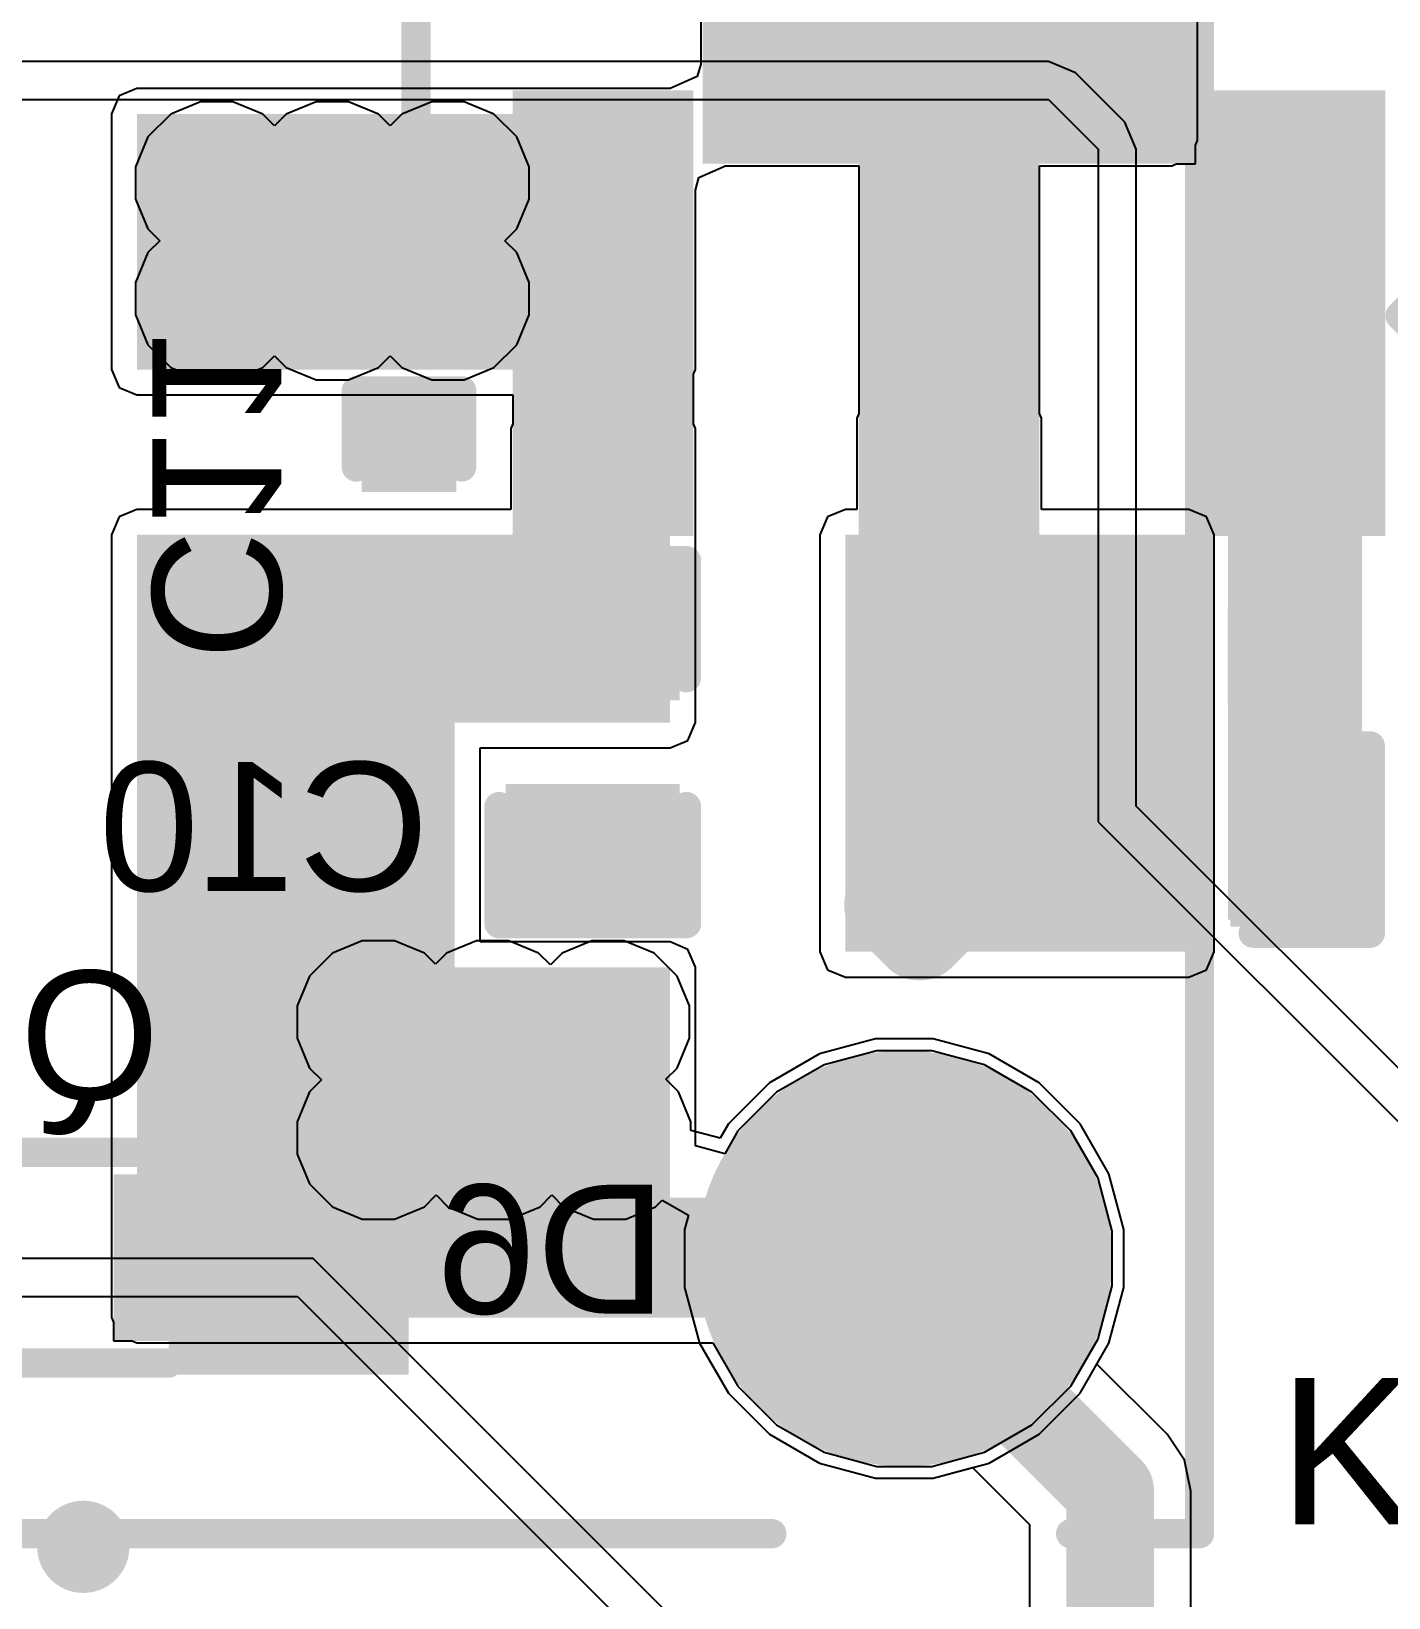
# Model space of a CAD drawing. Header units: millimetres. Extents: x -6 to 110, y 0 to 86.
# Drawn here: x 14.59 to 20.48, y 10.31 to 17.11 of the extents above; entities that cross this region are included whole.
import ezdxf

# ---------------------------------------------------------------- set-up
doc = ezdxf.new("R2010")
doc.units = ezdxf.units.MM
for name, color, linetype in [('BottomLayer', 5, 'Continuous'), ('BottomOverlay', 54, 'Continuous'), ('BottomPaste', 16, 'Continuous'), ('BottomSolder', 6, 'Continuous'), ('MidLayer1', 16, 'Continuous'), ('MidLayer2', 76, 'Continuous'), ('MultiLayer', 9, 'Continuous'), ('PadHoleLayer', 156, 'Continuous'), ('TopLayer', 1, 'Continuous'), ('TopOverlay', 2, 'Continuous'), ('TopSolder', 216, 'Continuous'), ('ViaHoleLayer', 16, 'Continuous')]:
    doc.layers.add(name, color=color, linetype=linetype)
doc.styles.add('Arial', font='', dxfattribs={"height": 0.2})
doc.styles.get('Arial').set_extended_font_data('Arial')

# ---------------------------------------------------------------- blocks, each defined once
blk = doc.blocks.new('HF32FA_G_005_HSL1_22')
at = {"layer": 'BottomLayer'}
h = blk.add_hatch(color=5, dxfattribs=at)
edge = h.paths.add_edge_path()
edge.add_arc((-7.62, -3.8), 0.8, 0, 360)
at = {"layer": 'BottomSolder'}
h = blk.add_hatch(color=6, dxfattribs=at)
edge = h.paths.add_edge_path()
edge.add_arc((-7.62, -3.8), 0.9016, 0, 360)
at = {"layer": 'MidLayer1'}
h = blk.add_hatch(color=16, dxfattribs=at)
edge = h.paths.add_edge_path()
edge.add_arc((-7.62, -3.8), 0.8, 0, 360)
at = {"layer": 'MidLayer2'}
h = blk.add_hatch(color=76, dxfattribs=at)
edge = h.paths.add_edge_path()
edge.add_arc((-7.62, -3.8), 0.8, 0, 360)
at = {"layer": 'MultiLayer'}
h = blk.add_hatch(color=9, dxfattribs=at)
edge = h.paths.add_edge_path()
edge.add_arc((-7.62, -3.8), 0.8, 0, 360)
at = {"layer": 'PadHoleLayer'}
h = blk.add_hatch(color=156, dxfattribs=at)
edge = h.paths.add_edge_path()
edge.add_arc((-7.62, -3.8), 0.45, 0, 360)
at = {"layer": 'TopLayer'}
h = blk.add_hatch(color=1, dxfattribs=at)
edge = h.paths.add_edge_path()
edge.add_arc((-7.62, -3.8), 0.8, 0, 360)
at = {"layer": 'TopSolder'}
h = blk.add_hatch(color=216, dxfattribs=at)
edge = h.paths.add_edge_path()
edge.add_arc((-7.62, -3.8), 0.9016, 0, 360)
at = {"layer": 'TopOverlay'}
for points, const_width in [([(-8.8138, 3.282), (-8.8138, -3.2258)], 0.127), ([(-6.0868, -3.7394), (-6.2138, -3.8664)], 0.4), ([(-6.0868, -3.7394), (-6.0868, -3.9934)], 0.4), ([(-6.2138, -3.8664), (-6.0868, -3.9934)], 0.4), ([(-8.8138, -4.5212), (-8.8138, -5.08)], 0.127), ([(-8.8138, -5.08), (8.8138, -5.08)], 0.127)]:
    blk.add_lwpolyline(points, dxfattribs=dict(at, const_width=const_width))
for points, const_width in [([(-8.8455, -3.2258, 1), (-8.782, -3.2258, 1)], 0.0635), ([(-6.1868, -3.7394, 1), (-5.9868, -3.7394, 1)], 0.2), ([(-6.1868, -3.7394, 1), (-5.9868, -3.7394, 1)], 0.2), ([(-6.3138, -3.8664, 1), (-6.1138, -3.8664, 1)], 0.2), ([(-6.3138, -3.8664, 1), (-6.1138, -3.8664, 1)], 0.2), ([(-6.1868, -3.9934, 1), (-5.9868, -3.9934, 1)], 0.2), ([(-6.1868, -3.9934, 1), (-5.9868, -3.9934, 1)], 0.2), ([(-8.8455, -4.5212, 1), (-8.782, -4.5212, 1)], 0.0635), ([(-8.8455, -5.08, 1), (-8.782, -5.08, 1)], 0.0635), ([(-8.8455, -5.08, 1), (-8.782, -5.08, 1)], 0.0635)]:
    blk.add_lwpolyline(points, format="xyb", close=True, dxfattribs=dict(at, const_width=const_width))
blk = doc.blocks.new('SOT_89_3_B_37')
at = {"layer": 'BottomLayer'}
for points in [[(-1.79, 1.9975), (-1.21, 1.9975), (-1.21, 0.2675), (-1.79, 0.2675)], [(-0.29, 1.9975), (0.29, 1.9975), (0.29, 0.2675), (-0.29, 0.2675)], [(1.21, 1.9975), (1.79, 1.9975), (1.79, 0.2675), (1.21, 0.2675)], [(-0.9665, 0.3825), (0.9665, 0.3825), (0.9665, -2.6475), (-0.9665, -2.6475)]]:
    blk.add_hatch(color=5, dxfattribs=at).paths.add_polyline_path(points)
at = {"layer": 'BottomPaste'}
for points in [[(-1.79, 1.9975), (-1.21, 1.9975), (-1.21, 0.2675), (-1.79, 0.2675)], [(-0.29, 1.9975), (0.29, 1.9975), (0.29, 0.2675), (-0.29, 0.2675)], [(1.21, 1.9975), (1.79, 1.9975), (1.79, 0.2675), (1.21, 0.2675)], [(-0.9665, 0.3825), (0.9665, 0.3825), (0.9665, -2.6475), (-0.9665, -2.6475)]]:
    blk.add_hatch(color=16, dxfattribs=at).paths.add_polyline_path(points)
at = {"layer": 'BottomSolder'}
for points in [[(-1.8916, 2.0991), (-1.1084, 2.0991), (-1.1084, 0.1659), (-1.8916, 0.1659)], [(-0.3916, 2.0991), (0.3916, 2.0991), (0.3916, 0.1659), (-0.3916, 0.1659)], [(1.1084, 2.0991), (1.8916, 2.0991), (1.8916, 0.1659), (1.1084, 0.1659)], [(-1.0681, 0.4841), (1.0681, 0.4841), (1.0681, -2.7491), (-1.0681, -2.7491)]]:
    blk.add_hatch(color=6, dxfattribs=at).paths.add_polyline_path(points)
at = {"layer": 'BottomOverlay', "const_width": 0.127}
for points in [[(-2.0828, 1.27), (-2.0828, 1.016)], [(-1.9558, 1.143), (-2.0828, 1.27)], [(-1.9558, 1.143), (-2.0828, 1.016)], [(-2.3114, 0.889), (-2.3114, -1.7272)], [(2.3114, 0.889), (2.3114, -1.7272)], [(-1.1176, -1.7272), (-2.3114, -1.7272)], [(2.3114, -1.7272), (1.1176, -1.7272)]]:
    blk.add_lwpolyline(points, dxfattribs=at)
at = {"layer": 'BottomOverlay', "const_width": 0.0635}
for points in [[(-2.1146, 1.27, 1), (-2.0511, 1.27, 1)], [(-2.1146, 1.27, 1), (-2.0511, 1.27, 1)], [(-1.9876, 1.143, 1), (-1.9241, 1.143, 1)], [(-1.9876, 1.143, 1), (-1.9241, 1.143, 1)], [(-2.1146, 1.016, 1), (-2.0511, 1.016, 1)], [(-2.1146, 1.016, 1), (-2.0511, 1.016, 1)], [(-2.3432, 0.889, 1), (-2.2797, 0.889, 1)], [(2.2797, 0.889, 1), (2.3432, 0.889, 1)], [(-2.3432, -1.7272, 1), (-2.2797, -1.7272, 1)], [(-2.3432, -1.7272, 1), (-2.2797, -1.7272, 1)], [(-1.1494, -1.7272, 1), (-1.0859, -1.7272, 1)], [(1.0859, -1.7272, 1), (1.1494, -1.7272, 1)], [(2.2797, -1.7272, 1), (2.3432, -1.7272, 1)], [(2.2797, -1.7272, 1), (2.3432, -1.7272, 1)]]:
    blk.add_lwpolyline(points, format="xyb", close=True, dxfattribs=at)
blk = doc.blocks.new('SOD_523F_B_56')
at = {"layer": 'BottomLayer'}
for points in [[(-1.4, 0.26), (-0.6, 0.26), (-0.6, -0.26), (-1.4, -0.26)], [(0.6, 0.26), (1.4, 0.26), (1.4, -0.26), (0.6, -0.26)]]:
    blk.add_hatch(color=5, dxfattribs=at).paths.add_polyline_path(points)
at = {"layer": 'BottomOverlay'}
for points in [[(0.7371, 0.3299), (1.7785, 0.3299), (1.7785, 0.5077), (0.7371, 0.5077)], [(1.4991, -0.3559), (1.7785, -0.3559), (1.7785, 0.3807), (1.4991, 0.3807)], [(0.7371, -0.5083), (1.7785, -0.5083), (1.7785, -0.3305), (0.7371, -0.3305)]]:
    blk.add_hatch(color=54, dxfattribs=at).paths.add_polyline_path(points)
at = {"layer": 'BottomPaste'}
for points in [[(-1.4, 0.26), (-0.6, 0.26), (-0.6, -0.26), (-1.4, -0.26)], [(0.6, 0.26), (1.4, 0.26), (1.4, -0.26), (0.6, -0.26)]]:
    blk.add_hatch(color=16, dxfattribs=at).paths.add_polyline_path(points)
at = {"layer": 'BottomSolder'}
for points in [[(-1.5016, 0.3616), (-0.4984, 0.3616), (-0.4984, -0.3616), (-1.5016, -0.3616)], [(0.4984, 0.3616), (1.5016, 0.3616), (1.5016, -0.3616), (0.4984, -0.3616)]]:
    blk.add_hatch(color=6, dxfattribs=at).paths.add_polyline_path(points)
at = {"layer": 'BottomOverlay', "const_width": 0.127}
for points in [[(-0.635, 0.4572), (0.7366, 0.4572)], [(-0.635, 0.3772), (-0.635, 0.4572)], [(-0.635, -0.461), (-0.635, -0.381)], [(-0.635, -0.4572), (0.7366, -0.4572)]]:
    blk.add_lwpolyline(points, dxfattribs=at)
at = {"layer": 'BottomOverlay', "const_width": 0.0635}
for points in [[(-0.6667, 0.4572, 1), (-0.6032, 0.4572, 1)], [(-0.6667, 0.4572, 1), (-0.6032, 0.4572, 1)], [(0.7048, 0.4572, 1), (0.7683, 0.4572, 1)], [(-0.6667, 0.3772, 1), (-0.6032, 0.3772, 1)], [(-0.6667, -0.381, 1), (-0.6032, -0.381, 1)], [(-0.6667, -0.4572, 1), (-0.6032, -0.4572, 1)], [(-0.6667, -0.461, 1), (-0.6032, -0.461, 1)], [(0.7048, -0.4572, 1), (0.7683, -0.4572, 1)]]:
    blk.add_lwpolyline(points, format="xyb", close=True, dxfattribs=at)
blk = doc.blocks.new('CAP_0201_B_67')
at = {"layer": 'BottomLayer'}
for points in [[(-0.45, 0.15), (-0.15, 0.15), (-0.15, -0.15), (-0.45, -0.15)], [(0.15, 0.15), (0.45, 0.15), (0.45, -0.15), (0.15, -0.15)]]:
    blk.add_hatch(color=5, dxfattribs=at).paths.add_polyline_path(points)
at = {"layer": 'BottomPaste'}
for points in [[(-0.45, 0.15), (-0.15, 0.15), (-0.15, -0.15), (-0.45, -0.15)], [(0.15, 0.15), (0.45, 0.15), (0.45, -0.15), (0.15, -0.15)]]:
    blk.add_hatch(color=16, dxfattribs=at).paths.add_polyline_path(points)
at = {"layer": 'BottomSolder'}
for points in [[(-0.505, 0.205), (-0.095, 0.205), (-0.095, -0.205), (-0.505, -0.205)], [(0.095, 0.205), (0.505, 0.205), (0.505, -0.205), (0.095, -0.205)]]:
    blk.add_hatch(color=6, dxfattribs=at).paths.add_polyline_path(points)
at = {"layer": 'BottomOverlay', "const_width": 0.127}
for points in [[(-0.2032, 0.2286), (-0.5334, 0.2286)], [(-0.5334, 0.2286), (-0.5334, -0.2286)], [(0.5334, 0.2286), (0.2032, 0.2286)], [(0.5334, 0.2286), (0.5334, -0.2286)], [(-0.2032, -0.2286), (-0.5334, -0.2286)], [(0.5334, -0.2286), (0.2032, -0.2286)]]:
    blk.add_lwpolyline(points, dxfattribs=at)
at = {"layer": 'BottomOverlay', "const_width": 0.0635}
for points in [[(-0.5651, 0.2286, 1), (-0.5016, 0.2286, 1)], [(-0.5651, 0.2286, 1), (-0.5016, 0.2286, 1)], [(-0.2349, 0.2286, 1), (-0.1714, 0.2286, 1)], [(0.1714, 0.2286, 1), (0.2349, 0.2286, 1)], [(0.5016, 0.2286, 1), (0.5651, 0.2286, 1)], [(0.5016, 0.2286, 1), (0.5651, 0.2286, 1)], [(-0.5651, -0.2286, 1), (-0.5016, -0.2286, 1)], [(-0.5651, -0.2286, 1), (-0.5016, -0.2286, 1)], [(-0.2349, -0.2286, 1), (-0.1714, -0.2286, 1)], [(0.1714, -0.2286, 1), (0.2349, -0.2286, 1)], [(0.5016, -0.2286, 1), (0.5651, -0.2286, 1)], [(0.5016, -0.2286, 1), (0.5651, -0.2286, 1)]]:
    blk.add_lwpolyline(points, format="xyb", close=True, dxfattribs=at)
blk = doc.blocks.new('C___0402_B_68')
at = {"layer": 'BottomLayer'}
for points in [[(-0.2413, 0.3175), (-0.2413, -0.3175), (-0.6985, -0.3175), (-0.6985, 0.3175)], [(0.6985, 0.3175), (0.6985, -0.3175), (0.2413, -0.3175), (0.2413, 0.3175)]]:
    blk.add_hatch(color=5, dxfattribs=at).paths.add_polyline_path(points)
at = {"layer": 'BottomPaste'}
for points in [[(-0.2413, 0.3175), (-0.2413, -0.3175), (-0.6985, -0.3175), (-0.6985, 0.3175)], [(0.6985, 0.3175), (0.6985, -0.3175), (0.2413, -0.3175), (0.2413, 0.3175)]]:
    blk.add_hatch(color=16, dxfattribs=at).paths.add_polyline_path(points)
at = {"layer": 'BottomSolder'}
for points in [[(-0.1813, 0.3775), (-0.1813, -0.3775), (-0.7585, -0.3775), (-0.7585, 0.3775)], [(0.7585, 0.3775), (0.7585, -0.3775), (0.1813, -0.3775), (0.1813, 0.3775)]]:
    blk.add_hatch(color=6, dxfattribs=at).paths.add_polyline_path(points)
at = {"layer": 'BottomOverlay', "const_width": 0.127}
for points in [[(-0.2794, 0.4064), (-0.7874, 0.4064)], [(-0.7874, 0.4064), (-0.7874, -0.4064)], [(0.7874, 0.4064), (0.2794, 0.4064)], [(0.7874, 0.4064), (0.7874, -0.4064)], [(-0.2794, -0.4064), (-0.7874, -0.4064)], [(0.7874, -0.4064), (0.2794, -0.4064)]]:
    blk.add_lwpolyline(points, dxfattribs=at)
at = {"layer": 'BottomOverlay', "const_width": 0.0635}
for points in [[(-0.8191, 0.4064, 1), (-0.7556, 0.4064, 1)], [(-0.8191, 0.4064, 1), (-0.7556, 0.4064, 1)], [(-0.3111, 0.4064, 1), (-0.2477, 0.4064, 1)], [(0.2477, 0.4064, 1), (0.3111, 0.4064, 1)], [(0.7556, 0.4064, 1), (0.8191, 0.4064, 1)], [(0.7556, 0.4064, 1), (0.8191, 0.4064, 1)], [(-0.8191, -0.4064, 1), (-0.7556, -0.4064, 1)], [(-0.8191, -0.4064, 1), (-0.7556, -0.4064, 1)], [(-0.3111, -0.4064, 1), (-0.2477, -0.4064, 1)], [(0.2477, -0.4064, 1), (0.3111, -0.4064, 1)], [(0.7556, -0.4064, 1), (0.8191, -0.4064, 1)], [(0.7556, -0.4064, 1), (0.8191, -0.4064, 1)]]:
    blk.add_lwpolyline(points, format="xyb", close=True, dxfattribs=at)
blk = doc.blocks.new('CAP_0201_B_69')
at = {"layer": 'BottomLayer'}
for points in [[(-0.45, 0.15), (-0.15, 0.15), (-0.15, -0.15), (-0.45, -0.15)], [(0.15, 0.15), (0.45, 0.15), (0.45, -0.15), (0.15, -0.15)]]:
    blk.add_hatch(color=5, dxfattribs=at).paths.add_polyline_path(points)
at = {"layer": 'BottomPaste'}
for points in [[(-0.45, 0.15), (-0.15, 0.15), (-0.15, -0.15), (-0.45, -0.15)], [(0.15, 0.15), (0.45, 0.15), (0.45, -0.15), (0.15, -0.15)]]:
    blk.add_hatch(color=16, dxfattribs=at).paths.add_polyline_path(points)
at = {"layer": 'BottomSolder'}
for points in [[(-0.505, 0.205), (-0.095, 0.205), (-0.095, -0.205), (-0.505, -0.205)], [(0.095, 0.205), (0.505, 0.205), (0.505, -0.205), (0.095, -0.205)]]:
    blk.add_hatch(color=6, dxfattribs=at).paths.add_polyline_path(points)
at = {"layer": 'BottomOverlay', "const_width": 0.127}
for points in [[(-0.2032, 0.2286), (-0.5334, 0.2286)], [(-0.5334, -0.2286), (-0.5334, 0.2286)], [(0.5334, 0.2286), (0.2032, 0.2286)], [(0.5334, -0.2286), (0.5334, 0.2286)], [(-0.2032, -0.2286), (-0.5334, -0.2286)], [(0.5334, -0.2286), (0.2032, -0.2286)]]:
    blk.add_lwpolyline(points, dxfattribs=at)
at = {"layer": 'BottomOverlay', "const_width": 0.0635}
for points in [[(-0.5651, 0.2286, 1), (-0.5016, 0.2286, 1)], [(-0.5651, 0.2286, 1), (-0.5016, 0.2286, 1)], [(-0.2349, 0.2286, 1), (-0.1714, 0.2286, 1)], [(0.1714, 0.2286, 1), (0.2349, 0.2286, 1)], [(0.5016, 0.2286, 1), (0.5651, 0.2286, 1)], [(0.5016, 0.2286, 1), (0.5651, 0.2286, 1)], [(-0.5651, -0.2286, 1), (-0.5016, -0.2286, 1)], [(-0.5651, -0.2286, 1), (-0.5016, -0.2286, 1)], [(-0.2349, -0.2286, 1), (-0.1714, -0.2286, 1)], [(0.1714, -0.2286, 1), (0.2349, -0.2286, 1)], [(0.5016, -0.2286, 1), (0.5651, -0.2286, 1)], [(0.5016, -0.2286, 1), (0.5651, -0.2286, 1)]]:
    blk.add_lwpolyline(points, format="xyb", close=True, dxfattribs=at)
blk = doc.blocks.new('C___0402_B_70')
at = {"layer": 'BottomLayer'}
for points in [[(-0.2413, 0.3175), (-0.2413, -0.3175), (-0.6985, -0.3175), (-0.6985, 0.3175)], [(0.6985, 0.3175), (0.6985, -0.3175), (0.2413, -0.3175), (0.2413, 0.3175)]]:
    blk.add_hatch(color=5, dxfattribs=at).paths.add_polyline_path(points)
at = {"layer": 'BottomPaste'}
for points in [[(-0.2413, 0.3175), (-0.2413, -0.3175), (-0.6985, -0.3175), (-0.6985, 0.3175)], [(0.6985, 0.3175), (0.6985, -0.3175), (0.2413, -0.3175), (0.2413, 0.3175)]]:
    blk.add_hatch(color=16, dxfattribs=at).paths.add_polyline_path(points)
at = {"layer": 'BottomSolder'}
for points in [[(-0.1813, 0.3775), (-0.1813, -0.3775), (-0.7585, -0.3775), (-0.7585, 0.3775)], [(0.7585, 0.3775), (0.7585, -0.3775), (0.1813, -0.3775), (0.1813, 0.3775)]]:
    blk.add_hatch(color=6, dxfattribs=at).paths.add_polyline_path(points)
at = {"layer": 'BottomOverlay', "const_width": 0.127}
for points in [[(-0.7874, 0.4064), (-0.7874, -0.4064)], [(-0.7874, 0.4064), (-0.2794, 0.4064)], [(0.2794, 0.4064), (0.7874, 0.4064)], [(0.7874, 0.4064), (0.7874, -0.4064)], [(-0.7874, -0.4064), (-0.2794, -0.4064)], [(0.2794, -0.4064), (0.7874, -0.4064)]]:
    blk.add_lwpolyline(points, dxfattribs=at)
at = {"layer": 'BottomOverlay', "const_width": 0.0635}
for points in [[(-0.8191, 0.4064, 1), (-0.7556, 0.4064, 1)], [(-0.8191, 0.4064, 1), (-0.7556, 0.4064, 1)], [(-0.3111, 0.4064, 1), (-0.2477, 0.4064, 1)], [(0.2477, 0.4064, 1), (0.3111, 0.4064, 1)], [(0.7556, 0.4064, 1), (0.8191, 0.4064, 1)], [(0.7556, 0.4064, 1), (0.8191, 0.4064, 1)], [(-0.8191, -0.4064, 1), (-0.7556, -0.4064, 1)], [(-0.8191, -0.4064, 1), (-0.7556, -0.4064, 1)], [(-0.3111, -0.4064, 1), (-0.2477, -0.4064, 1)], [(0.2477, -0.4064, 1), (0.3111, -0.4064, 1)], [(0.7556, -0.4064, 1), (0.8191, -0.4064, 1)], [(0.7556, -0.4064, 1), (0.8191, -0.4064, 1)]]:
    blk.add_lwpolyline(points, format="xyb", close=True, dxfattribs=at)

msp = doc.modelspace()

# ---------------------------------------------------------------- hatches: boundary and pattern name
at = {"layer": 'BottomLayer'}
for points in [[(17.6073, 16.6361), (19.5403, 16.6361), (19.5403, 20.8062), (17.6073, 20.8062)], [(15.0526, 15.642), (17.3638, 15.642), (17.3638, 16.7511), (15.0526, 16.7511)], [(18.2838, 14.1653), (18.8638, 14.1653), (18.8638, 15.4311), (18.2838, 15.4311)], [(19.7838, 13.2553), (20.3638, 13.2553), (20.3638, 15.425), (19.7838, 15.425)], [(16.7838, 14.1653), (17.3638, 14.1653), (17.3638, 15.3864), (16.7838, 15.3864)], [(15.0526, 11.5294), (16.4302, 11.5294), (16.4302, 14.9253), (15.0526, 14.9253)], [(16.082, 14.1104), (17.3638, 14.1104), (17.3638, 14.9253), (16.082, 14.9253)], [(18.124, 13.116), (19.6126, 13.116), (19.6126, 14.9253), (18.124, 14.9253)], [(16.082, 11.5294), (17.3638, 11.5294), (17.3638, 13.0489), (16.082, 13.0489)], [(15.0526, 11.5294), (18.3796, 11.5294), (18.3796, 12.0494), (15.0526, 12.0494)]]:
    msp.add_hatch(color=5, dxfattribs=at).paths.add_polyline_path(points)
h = msp.add_hatch(color=5, dxfattribs=at)
edge = h.paths.add_edge_path()
edge.add_arc((15.3988, 16.4516), 0.2, 0, 360)
h = msp.add_hatch(color=5, dxfattribs=at)
edge = h.paths.add_edge_path()
edge.add_arc((15.8998, 16.4516), 0.2, 0, 360)
h = msp.add_hatch(color=5, dxfattribs=at)
edge = h.paths.add_edge_path()
edge.add_arc((16.4008, 16.4516), 0.2, 0, 360)
h = msp.add_hatch(color=5, dxfattribs=at)
edge = h.paths.add_edge_path()
edge.add_arc((15.3988, 15.9494), 0.2, 0, 360)
h = msp.add_hatch(color=5, dxfattribs=at)
edge = h.paths.add_edge_path()
edge.add_arc((15.8998, 15.9494), 0.2, 0, 360)
h = msp.add_hatch(color=5, dxfattribs=at)
edge = h.paths.add_edge_path()
edge.add_arc((16.4008, 15.9494), 0.2, 0, 360)
h = msp.add_hatch(color=5, dxfattribs=at)
edge = h.paths.add_edge_path()
edge.add_arc((16.0998, 12.8112), 0.2, 0, 360)
h = msp.add_hatch(color=5, dxfattribs=at)
edge = h.paths.add_edge_path()
edge.add_arc((16.5946, 12.8112), 0.2, 0, 360)
h = msp.add_hatch(color=5, dxfattribs=at)
edge = h.paths.add_edge_path()
edge.add_arc((17.0956, 12.8112), 0.2, 0, 360)
h = msp.add_hatch(color=5, dxfattribs=at)
edge = h.paths.add_edge_path()
edge.add_arc((16.0998, 12.309), 0.2, 0, 360)
h = msp.add_hatch(color=5, dxfattribs=at)
edge = h.paths.add_edge_path()
edge.add_arc((16.6008, 12.309), 0.2, 0, 360)
h = msp.add_hatch(color=5, dxfattribs=at)
edge = h.paths.add_edge_path()
edge.add_arc((17.1018, 12.309), 0.2, 0, 360)
h = msp.add_hatch(color=5, dxfattribs=at)
edge = h.paths.add_edge_path()
edge.add_arc((14.82, 10.5348), 0.2, 0, 360)
at = {"layer": 'MidLayer1'}
h = msp.add_hatch(color=16, dxfattribs=at)
edge = h.paths.add_edge_path()
edge.add_arc((15.3988, 16.4516), 0.2, 0, 360)
h = msp.add_hatch(color=16, dxfattribs=at)
edge = h.paths.add_edge_path()
edge.add_arc((15.8998, 16.4516), 0.2, 0, 360)
h = msp.add_hatch(color=16, dxfattribs=at)
edge = h.paths.add_edge_path()
edge.add_arc((16.4008, 16.4516), 0.2, 0, 360)
h = msp.add_hatch(color=16, dxfattribs=at)
edge = h.paths.add_edge_path()
edge.add_arc((15.3988, 15.9494), 0.2, 0, 360)
h = msp.add_hatch(color=16, dxfattribs=at)
edge = h.paths.add_edge_path()
edge.add_arc((15.8998, 15.9494), 0.2, 0, 360)
h = msp.add_hatch(color=16, dxfattribs=at)
edge = h.paths.add_edge_path()
edge.add_arc((16.4008, 15.9494), 0.2, 0, 360)
h = msp.add_hatch(color=16, dxfattribs=at)
edge = h.paths.add_edge_path()
edge.add_arc((16.0998, 12.8112), 0.2, 0, 360)
h = msp.add_hatch(color=16, dxfattribs=at)
edge = h.paths.add_edge_path()
edge.add_arc((16.5946, 12.8112), 0.2, 0, 360)
h = msp.add_hatch(color=16, dxfattribs=at)
edge = h.paths.add_edge_path()
edge.add_arc((17.0956, 12.8112), 0.2, 0, 360)
h = msp.add_hatch(color=16, dxfattribs=at)
edge = h.paths.add_edge_path()
edge.add_arc((16.0998, 12.309), 0.2, 0, 360)
h = msp.add_hatch(color=16, dxfattribs=at)
edge = h.paths.add_edge_path()
edge.add_arc((16.6008, 12.309), 0.2, 0, 360)
h = msp.add_hatch(color=16, dxfattribs=at)
edge = h.paths.add_edge_path()
edge.add_arc((17.1018, 12.309), 0.2, 0, 360)
h = msp.add_hatch(color=16, dxfattribs=at)
edge = h.paths.add_edge_path()
edge.add_arc((14.82, 10.5348), 0.2, 0, 360)
at = {"layer": 'MidLayer2'}
h = msp.add_hatch(color=76, dxfattribs=at)
edge = h.paths.add_edge_path()
edge.add_arc((15.3988, 16.4516), 0.2, 0, 360)
h = msp.add_hatch(color=76, dxfattribs=at)
edge = h.paths.add_edge_path()
edge.add_arc((15.8998, 16.4516), 0.2, 0, 360)
h = msp.add_hatch(color=76, dxfattribs=at)
edge = h.paths.add_edge_path()
edge.add_arc((16.4008, 16.4516), 0.2, 0, 360)
h = msp.add_hatch(color=76, dxfattribs=at)
edge = h.paths.add_edge_path()
edge.add_arc((15.3988, 15.9494), 0.2, 0, 360)
h = msp.add_hatch(color=76, dxfattribs=at)
edge = h.paths.add_edge_path()
edge.add_arc((15.8998, 15.9494), 0.2, 0, 360)
h = msp.add_hatch(color=76, dxfattribs=at)
edge = h.paths.add_edge_path()
edge.add_arc((16.4008, 15.9494), 0.2, 0, 360)
h = msp.add_hatch(color=76, dxfattribs=at)
edge = h.paths.add_edge_path()
edge.add_arc((16.0998, 12.8112), 0.2, 0, 360)
h = msp.add_hatch(color=76, dxfattribs=at)
edge = h.paths.add_edge_path()
edge.add_arc((16.5946, 12.8112), 0.2, 0, 360)
h = msp.add_hatch(color=76, dxfattribs=at)
edge = h.paths.add_edge_path()
edge.add_arc((17.0956, 12.8112), 0.2, 0, 360)
h = msp.add_hatch(color=76, dxfattribs=at)
edge = h.paths.add_edge_path()
edge.add_arc((16.0998, 12.309), 0.2, 0, 360)
h = msp.add_hatch(color=76, dxfattribs=at)
edge = h.paths.add_edge_path()
edge.add_arc((16.6008, 12.309), 0.2, 0, 360)
h = msp.add_hatch(color=76, dxfattribs=at)
edge = h.paths.add_edge_path()
edge.add_arc((17.1018, 12.309), 0.2, 0, 360)
h = msp.add_hatch(color=76, dxfattribs=at)
edge = h.paths.add_edge_path()
edge.add_arc((14.82, 10.5348), 0.2, 0, 360)
at = {"layer": 'TopLayer'}
h = msp.add_hatch(color=1, dxfattribs=at)
edge = h.paths.add_edge_path()
edge.add_arc((15.3988, 16.4516), 0.2, 0, 360)
h = msp.add_hatch(color=1, dxfattribs=at)
edge = h.paths.add_edge_path()
edge.add_arc((15.8998, 16.4516), 0.2, 0, 360)
h = msp.add_hatch(color=1, dxfattribs=at)
edge = h.paths.add_edge_path()
edge.add_arc((16.4008, 16.4516), 0.2, 0, 360)
h = msp.add_hatch(color=1, dxfattribs=at)
edge = h.paths.add_edge_path()
edge.add_arc((15.3988, 15.9494), 0.2, 0, 360)
h = msp.add_hatch(color=1, dxfattribs=at)
edge = h.paths.add_edge_path()
edge.add_arc((15.8998, 15.9494), 0.2, 0, 360)
h = msp.add_hatch(color=1, dxfattribs=at)
edge = h.paths.add_edge_path()
edge.add_arc((16.4008, 15.9494), 0.2, 0, 360)
h = msp.add_hatch(color=1, dxfattribs=at)
edge = h.paths.add_edge_path()
edge.add_arc((16.0998, 12.8112), 0.2, 0, 360)
h = msp.add_hatch(color=1, dxfattribs=at)
edge = h.paths.add_edge_path()
edge.add_arc((16.5946, 12.8112), 0.2, 0, 360)
h = msp.add_hatch(color=1, dxfattribs=at)
edge = h.paths.add_edge_path()
edge.add_arc((17.0956, 12.8112), 0.2, 0, 360)
h = msp.add_hatch(color=1, dxfattribs=at)
edge = h.paths.add_edge_path()
edge.add_arc((16.0998, 12.309), 0.2, 0, 360)
h = msp.add_hatch(color=1, dxfattribs=at)
edge = h.paths.add_edge_path()
edge.add_arc((16.6008, 12.309), 0.2, 0, 360)
h = msp.add_hatch(color=1, dxfattribs=at)
edge = h.paths.add_edge_path()
edge.add_arc((17.1018, 12.309), 0.2, 0, 360)
h = msp.add_hatch(color=1, dxfattribs=at)
edge = h.paths.add_edge_path()
edge.add_arc((14.82, 10.5348), 0.2, 0, 360)
at = {"layer": 'ViaHoleLayer'}
h = msp.add_hatch(color=16, dxfattribs=at)
edge = h.paths.add_edge_path()
edge.add_arc((15.3988, 16.4516), 0.1, 0, 360)
h = msp.add_hatch(color=16, dxfattribs=at)
edge = h.paths.add_edge_path()
edge.add_arc((15.8998, 16.4516), 0.1, 0, 360)
h = msp.add_hatch(color=16, dxfattribs=at)
edge = h.paths.add_edge_path()
edge.add_arc((16.4008, 16.4516), 0.1, 0, 360)
h = msp.add_hatch(color=16, dxfattribs=at)
edge = h.paths.add_edge_path()
edge.add_arc((15.3988, 15.9494), 0.1, 0, 360)
h = msp.add_hatch(color=16, dxfattribs=at)
edge = h.paths.add_edge_path()
edge.add_arc((15.8998, 15.9494), 0.1, 0, 360)
h = msp.add_hatch(color=16, dxfattribs=at)
edge = h.paths.add_edge_path()
edge.add_arc((16.4008, 15.9494), 0.1, 0, 360)
h = msp.add_hatch(color=16, dxfattribs=at)
edge = h.paths.add_edge_path()
edge.add_arc((16.0998, 12.8112), 0.1, 0, 360)
h = msp.add_hatch(color=16, dxfattribs=at)
edge = h.paths.add_edge_path()
edge.add_arc((16.5946, 12.8112), 0.1, 0, 360)
h = msp.add_hatch(color=16, dxfattribs=at)
edge = h.paths.add_edge_path()
edge.add_arc((17.0956, 12.8112), 0.1, 0, 360)
h = msp.add_hatch(color=16, dxfattribs=at)
edge = h.paths.add_edge_path()
edge.add_arc((16.0998, 12.309), 0.1, 0, 360)
h = msp.add_hatch(color=16, dxfattribs=at)
edge = h.paths.add_edge_path()
edge.add_arc((16.6008, 12.309), 0.1, 0, 360)
h = msp.add_hatch(color=16, dxfattribs=at)
edge = h.paths.add_edge_path()
edge.add_arc((17.1018, 12.309), 0.1, 0, 360)
h = msp.add_hatch(color=16, dxfattribs=at)
edge = h.paths.add_edge_path()
edge.add_arc((14.82, 10.5348), 0.1, 0, 360)

# ---------------------------------------------------------------- linework, layer by layer
at = {"layer": 'BottomLayer'}
for p, q in [((17.4973, 20.8062), (17.4973, 16.9665)), ((19.6503, 16.6361), (19.6503, 20.8062)), ((17.4973, 16.9665), (17.4822, 16.9125)), ((15.0526, 16.8611), (14.9748, 16.8289)), ((17.3638, 16.8611), (15.0526, 16.8611)), ((17.3645, 16.8608), (17.3638, 16.8611)), ((17.4822, 16.9125), (17.3645, 16.8608)), ((14.9748, 16.8289), (14.9426, 16.7511)), ((14.9426, 16.7511), (14.9426, 15.642)), ((19.6419, 16.6159), (19.6503, 16.6361)), ((19.6419, 16.5345), (19.6419, 16.6159)), ((17.4889, 16.4747), (17.6066, 16.5264)), ((17.6066, 16.5264), (17.6073, 16.5261)), ((17.6073, 16.5261), (18.1822, 16.5261)), ((18.1822, 16.5261), (18.1822, 15.4513)), ((18.9654, 15.4513), (18.9654, 16.5261)), ((18.9654, 16.5261), (19.5403, 16.5261)), ((19.5403, 16.5261), (19.5605, 16.5345)), ((19.5605, 16.5345), (19.6419, 16.5345)), ((17.4738, 16.4207), (17.4889, 16.4747)), ((17.4738, 15.642), (17.4738, 16.4207)), ((14.9426, 15.642), (14.9748, 15.5642)), ((17.4654, 15.6218), (17.4738, 15.642)), ((14.9748, 15.5642), (15.0526, 15.532)), ((17.4654, 15.4066), (17.4654, 15.6218)), ((15.0526, 15.532), (16.6822, 15.532)), ((16.6822, 15.532), (16.6822, 15.4066)), ((18.1822, 15.4513), (18.1738, 15.4311)), ((18.1738, 15.4311), (18.1738, 15.0352)), ((18.9738, 15.4311), (18.9654, 15.4513)), ((18.9738, 15.0352), (18.9738, 15.4311)), ((16.6822, 15.4066), (16.6738, 15.3864)), ((16.6738, 15.3864), (16.6738, 15.0352)), ((17.4738, 15.3864), (17.4654, 15.4066)), ((17.4738, 14.1104), (17.4738, 15.3864)), ((15.0526, 15.0352), (14.9748, 15.003)), ((16.6738, 15.0352), (15.0526, 15.0352)), ((18.124, 15.0352), (18.0463, 15.003)), ((18.1738, 15.0352), (18.124, 15.0352)), ((19.6126, 15.0352), (18.9738, 15.0352)), ((19.6904, 15.003), (19.6126, 15.0352)), ((14.9748, 15.003), (14.9426, 14.9253)), ((18.0463, 15.003), (18.0141, 14.9253)), ((19.7226, 14.9253), (19.6904, 15.003)), ((14.9426, 14.9253), (14.9426, 12.0494)), ((18.0141, 14.9253), (18.0141, 13.116)), ((19.7226, 13.116), (19.7226, 14.9253)), ((17.4416, 14.0327), (17.4738, 14.1104)), ((16.5402, 13.1589), (16.5402, 14.0005)), ((16.5402, 14.0005), (17.3638, 14.0005)), ((17.3638, 14.0005), (17.4416, 14.0327)), ((17.3638, 13.1589), (16.5402, 13.1589)), ((17.4416, 13.1267), (17.3638, 13.1589)), ((17.4738, 13.049), (17.4416, 13.1267)), ((18.0141, 13.116), (18.0463, 13.0382)), ((19.6904, 13.0382), (19.7226, 13.116)), ((17.4738, 12.2738), (17.4738, 13.049)), ((18.0463, 13.0382), (18.124, 13.006)), ((18.124, 13.006), (19.6126, 13.006)), ((19.6126, 13.006), (19.6904, 13.0382)), ((18.2609, 12.6872), (18.0316, 12.6258)), ((18.4983, 12.6872), (18.2609, 12.6872)), ((18.7276, 12.6258), (18.4983, 12.6872)), ((18.0316, 12.6258), (17.826, 12.5071)), ((18.9332, 12.5071), (18.7276, 12.6258)), ((17.826, 12.5071), (17.6582, 12.3392)), ((19.1011, 12.3392), (18.9332, 12.5071)), ((17.6582, 12.3392), (17.6008, 12.2398)), ((19.2198, 12.1336), (19.1011, 12.3392)), ((17.6008, 12.2398), (17.4738, 12.2738)), ((19.2812, 11.9043), (19.2198, 12.1336)), ((14.9426, 12.0494), (14.9426, 11.5294)), ((19.2812, 11.6669), (19.2812, 11.9043)), ((19.2198, 11.4376), (19.2812, 11.6669)), ((14.9426, 11.5294), (14.951, 11.5092)), ((14.951, 11.5092), (14.951, 11.4278)), ((14.951, 11.4278), (15.0324, 11.4278)), ((15.0324, 11.4278), (15.0526, 11.4194)), ((15.0526, 11.4194), (17.5499, 11.4194)), ((17.5499, 11.4194), (17.6582, 11.232)), ((19.1011, 11.232), (19.2198, 11.4376)), ((17.6582, 11.232), (17.826, 11.0642)), ((18.9332, 11.0642), (19.1011, 11.232)), ((17.826, 11.0642), (18.0316, 10.9455)), ((18.7276, 10.9455), (18.9332, 11.0642)), ((18.0316, 10.9455), (18.2609, 10.884)), ((18.4983, 10.884), (18.7276, 10.9455)), ((18.2609, 10.884), (18.4983, 10.884))]:
    msp.add_line(p, q, dxfattribs=at)
at = {"layer": 'BottomLayer', "const_width": 0.254}
for points in [[(18.3325, 13.5075), (18.3862, 13.5612)], [(18.3325, 13.3069), (18.3325, 13.5075)], [(18.2894, 13.2638), (18.3325, 13.3069)], [(15.4142, 11.7894), (15.4526, 11.7894)], [(15.4526, 11.7894), (15.5542, 11.7894)]]:
    msp.add_lwpolyline(points, dxfattribs=at)
at = {"layer": 'BottomLayer', "const_width": 0.127}
for points in [[(18.3227, 13.5612, 1), (18.4497, 13.5612, 1)], [(18.269, 13.5075, 1), (18.396, 13.5075, 1)], [(18.269, 13.5075, 1), (18.396, 13.5075, 1)], [(18.2259, 13.2638, 1), (18.3529, 13.2638, 1)], [(18.269, 13.3069, 1), (18.396, 13.3069, 1)], [(18.269, 13.3069, 1), (18.396, 13.3069, 1)], [(15.3507, 11.7894, 1), (15.4777, 11.7894, 1)], [(15.3891, 11.7894, 1), (15.5161, 11.7894, 1)], [(15.3891, 11.7894, 1), (15.5161, 11.7894, 1)], [(15.4907, 11.7894, 1), (15.6177, 11.7894, 1)]]:
    msp.add_lwpolyline(points, format="xyb", close=True, dxfattribs=at)
at = {"layer": 'MidLayer1'}
for p, q in [((19.0048, 16.9778), (14.0357, 16.9778)), ((19.1214, 16.9294), (19.0048, 16.9778)), ((19.3364, 16.7144), (19.1214, 16.9294)), ((14.0357, 16.8128), (19.0048, 16.8128)), ((19.0048, 16.8128), (19.2198, 16.5978)), ((19.3847, 16.5978), (19.3364, 16.7144)), ((19.2198, 16.5978), (19.2198, 13.6802)), ((19.3847, 13.7485), (19.3847, 16.5978)), ((20.8949, 12.2384), (19.3847, 13.7485)), ((19.2198, 13.6802), (20.8266, 12.0734)), ((15.5383, 11.7856), (14.1126, 11.7856)), ((15.8169, 11.7856), (15.5383, 11.7856)), ((16.1604, 11.4421), (15.8169, 11.7856)), ((14.1126, 11.6206), (15.5383, 11.6207)), ((15.5383, 11.6207), (15.7485, 11.6207)), ((15.7485, 11.6207), (16.0438, 11.3254)), ((18.9699, 8.6325), (16.1604, 11.4421)), ((16.0438, 11.3254), (16.0438, 11.3254)), ((16.0438, 11.3254), (18.8533, 8.5159))]:
    msp.add_line(p, q, dxfattribs=at)
at = {"layer": 'MidLayer2'}
for p, q in [((15.3287, 16.804), (15.1991, 16.7503)), ((15.4688, 16.804), (15.3287, 16.804)), ((15.5984, 16.7503), (15.4688, 16.804)), ((15.8297, 16.804), (15.7002, 16.7503)), ((15.9699, 16.804), (15.8297, 16.804)), ((16.0994, 16.7503), (15.9699, 16.804)), ((16.3307, 16.804), (16.2012, 16.7503)), ((16.4709, 16.804), (16.3307, 16.804)), ((16.6004, 16.7503), (16.4709, 16.804)), ((15.1991, 16.7503), (15.1, 16.6512)), ((15.6493, 16.6994), (15.5984, 16.7503)), ((15.7002, 16.7503), (15.6493, 16.6994)), ((16.1503, 16.6994), (16.0994, 16.7503)), ((16.2012, 16.7503), (16.1503, 16.6994)), ((16.6995, 16.6512), (16.6004, 16.7503)), ((15.1, 16.6512), (15.0464, 16.5217)), ((16.7532, 16.5217), (16.6995, 16.6512)), ((15.0464, 16.5217), (15.0464, 16.3815)), ((16.7532, 16.3815), (16.7532, 16.5217)), ((15.0464, 16.3815), (15.1, 16.252)), ((16.6995, 16.252), (16.7532, 16.3815)), ((15.1, 16.252), (15.1515, 16.2005)), ((16.6481, 16.2005), (16.6995, 16.252)), ((15.1515, 16.2005), (15.1, 16.149)), ((16.6995, 16.149), (16.6481, 16.2005)), ((15.1, 16.149), (15.0464, 16.0195)), ((16.7532, 16.0195), (16.6995, 16.149)), ((15.0464, 16.0195), (15.0464, 15.8793)), ((16.7532, 15.8793), (16.7532, 16.0195)), ((15.0464, 15.8793), (15.1, 15.7498)), ((16.6995, 15.7498), (16.7532, 15.8793)), ((15.1, 15.7498), (15.1991, 15.6506)), ((15.5984, 15.6506), (15.6493, 15.7015)), ((15.6493, 15.7015), (15.7002, 15.6506)), ((16.0994, 15.6506), (16.1503, 15.7015)), ((16.1503, 15.7015), (16.2012, 15.6506)), ((16.6004, 15.6506), (16.6995, 15.7498)), ((15.1991, 15.6506), (15.3287, 15.597)), ((15.4688, 15.597), (15.5984, 15.6506)), ((15.7002, 15.6506), (15.8297, 15.597)), ((15.9699, 15.597), (16.0994, 15.6506)), ((16.2012, 15.6506), (16.3307, 15.597)), ((16.4709, 15.597), (16.6004, 15.6506)), ((15.3287, 15.597), (15.4688, 15.597)), ((15.8297, 15.597), (15.9699, 15.597)), ((16.3307, 15.597), (16.4709, 15.597)), ((16.0297, 13.1636), (15.9001, 13.11)), ((16.1699, 13.1636), (16.0297, 13.1636)), ((16.2994, 13.11), (16.1699, 13.1636)), ((16.5245, 13.1636), (16.395, 13.11)), ((16.6647, 13.1636), (16.5245, 13.1636)), ((16.7942, 13.11), (16.6647, 13.1636)), ((17.0255, 13.1636), (16.896, 13.11)), ((17.1657, 13.1636), (17.0255, 13.1636)), ((17.2952, 13.11), (17.1657, 13.1636)), ((15.9001, 13.11), (15.801, 13.0109)), ((16.3472, 13.0622), (16.2994, 13.11)), ((16.395, 13.11), (16.3472, 13.0622)), ((16.8451, 13.0591), (16.7942, 13.11)), ((16.896, 13.11), (16.8451, 13.0591)), ((17.3943, 13.0109), (17.2952, 13.11)), ((15.801, 13.0109), (15.7474, 12.8813)), ((17.448, 12.8813), (17.3943, 13.0109)), ((15.7474, 12.8813), (15.7474, 12.7411)), ((17.448, 12.7411), (17.448, 12.8813)), ((15.7474, 12.7411), (15.801, 12.6116)), ((17.3943, 12.6116), (17.448, 12.7411)), ((18.2542, 12.738), (18.012, 12.6731)), ((18.505, 12.738), (18.2542, 12.738)), ((18.7472, 12.6731), (18.505, 12.738)), ((18.012, 12.6731), (17.7948, 12.5477)), ((18.9644, 12.5477), (18.7472, 12.6731)), ((15.801, 12.6116), (15.8525, 12.5601)), ((17.346, 12.5632), (17.3943, 12.6116)), ((15.801, 12.5087), (15.7474, 12.3791)), ((15.8525, 12.5601), (15.801, 12.5087)), ((17.4006, 12.5087), (17.346, 12.5632)), ((17.4542, 12.3791), (17.4006, 12.5087)), ((17.7948, 12.5477), (17.6175, 12.3704)), ((19.1417, 12.3704), (18.9644, 12.5477)), ((15.7474, 12.3791), (15.7474, 12.2389)), ((17.4542, 12.3416), (17.4542, 12.3791)), ((17.6175, 12.3704), (17.5812, 12.3075)), ((19.2671, 12.1532), (19.1417, 12.3704)), ((17.5812, 12.3075), (17.4542, 12.3416)), ((15.7474, 12.2389), (15.801, 12.1094)), ((15.801, 12.1094), (15.9001, 12.0103)), ((19.332, 11.911), (19.2671, 12.1532)), ((16.2994, 12.0103), (16.3503, 12.0612)), ((16.3503, 12.0612), (16.4012, 12.0103)), ((16.8004, 12.0103), (16.8513, 12.0612)), ((16.8513, 12.0612), (16.9022, 12.0103)), ((17.3014, 12.0103), (17.33, 12.0389)), ((17.33, 12.0389), (17.4439, 11.9731)), ((15.9001, 12.0103), (16.0297, 11.9566)), ((16.1699, 11.9566), (16.2994, 12.0103)), ((16.4012, 12.0103), (16.5307, 11.9566)), ((16.6709, 11.9566), (16.8004, 12.0103)), ((16.9022, 12.0103), (17.0317, 11.9566)), ((17.1719, 11.9566), (17.3014, 12.0103)), ((17.4439, 11.9731), (17.4272, 11.911)), ((16.0297, 11.9566), (16.1699, 11.9566)), ((16.5307, 11.9566), (16.6709, 11.9566)), ((17.0317, 11.9566), (17.1719, 11.9566)), ((17.4272, 11.911), (17.4272, 11.6602)), ((19.332, 11.6602), (19.332, 11.911)), ((17.4272, 11.6602), (17.4921, 11.418)), ((19.2671, 11.418), (19.332, 11.6602)), ((17.4921, 11.418), (17.6175, 11.2008)), ((19.1417, 11.2008), (19.2671, 11.418)), ((17.6175, 11.2008), (17.7948, 11.0235)), ((18.9644, 11.0235), (19.1417, 11.2008)), ((17.7948, 11.0235), (18.012, 10.8981)), ((18.7472, 10.8981), (18.9644, 11.0235)), ((18.012, 10.8981), (18.2542, 10.8332)), ((18.505, 10.8332), (18.7472, 10.8981)), ((18.2542, 10.8332), (18.505, 10.8332))]:
    msp.add_line(p, q, dxfattribs=at)
at = {"layer": 'TopLayer'}
for p, q in [((15.3287, 16.804), (15.1991, 16.7503)), ((15.4688, 16.804), (15.3287, 16.804)), ((15.5984, 16.7503), (15.4688, 16.804)), ((15.8297, 16.804), (15.7002, 16.7503)), ((15.9699, 16.804), (15.8297, 16.804)), ((16.0994, 16.7503), (15.9699, 16.804)), ((16.3307, 16.804), (16.2012, 16.7503)), ((16.4709, 16.804), (16.3307, 16.804)), ((16.6004, 16.7503), (16.4709, 16.804)), ((15.1991, 16.7503), (15.1, 16.6512)), ((15.6493, 16.6994), (15.5984, 16.7503)), ((15.7002, 16.7503), (15.6493, 16.6994)), ((16.1503, 16.6994), (16.0994, 16.7503)), ((16.2012, 16.7503), (16.1503, 16.6994)), ((16.6995, 16.6512), (16.6004, 16.7503)), ((15.1, 16.6512), (15.0464, 16.5217)), ((16.7532, 16.5217), (16.6995, 16.6512)), ((15.0464, 16.5217), (15.0464, 16.3815)), ((16.7532, 16.3815), (16.7532, 16.5217)), ((15.0464, 16.3815), (15.1, 16.252)), ((16.6995, 16.252), (16.7532, 16.3815)), ((15.1, 16.252), (15.1515, 16.2005)), ((16.6481, 16.2005), (16.6995, 16.252)), ((15.1515, 16.2005), (15.1, 16.149)), ((16.6995, 16.149), (16.6481, 16.2005)), ((15.1, 16.149), (15.0464, 16.0195)), ((16.7532, 16.0195), (16.6995, 16.149)), ((15.0464, 16.0195), (15.0464, 15.8793)), ((16.7532, 15.8793), (16.7532, 16.0195)), ((15.0464, 15.8793), (15.1, 15.7498)), ((16.6995, 15.7498), (16.7532, 15.8793)), ((15.1, 15.7498), (15.1991, 15.6506)), ((15.5984, 15.6506), (15.6493, 15.7015)), ((15.6493, 15.7015), (15.7002, 15.6506)), ((16.0994, 15.6506), (16.1503, 15.7015)), ((16.1503, 15.7015), (16.2012, 15.6506)), ((16.6004, 15.6506), (16.6995, 15.7498)), ((15.1991, 15.6506), (15.3287, 15.597)), ((15.4688, 15.597), (15.5984, 15.6506)), ((15.7002, 15.6506), (15.8297, 15.597)), ((15.9699, 15.597), (16.0994, 15.6506)), ((16.2012, 15.6506), (16.3307, 15.597)), ((16.4709, 15.597), (16.6004, 15.6506)), ((15.3287, 15.597), (15.4688, 15.597)), ((15.8297, 15.597), (15.9699, 15.597)), ((16.3307, 15.597), (16.4709, 15.597)), ((16.0297, 13.1636), (15.9001, 13.11)), ((16.1699, 13.1636), (16.0297, 13.1636)), ((16.2994, 13.11), (16.1699, 13.1636)), ((16.5245, 13.1636), (16.395, 13.11)), ((16.6647, 13.1636), (16.5245, 13.1636)), ((16.7942, 13.11), (16.6647, 13.1636)), ((17.0255, 13.1636), (16.896, 13.11)), ((17.1657, 13.1636), (17.0255, 13.1636)), ((17.2952, 13.11), (17.1657, 13.1636)), ((15.9001, 13.11), (15.801, 13.0109)), ((16.3472, 13.0622), (16.2994, 13.11)), ((16.395, 13.11), (16.3472, 13.0622)), ((16.8451, 13.0591), (16.7942, 13.11)), ((16.896, 13.11), (16.8451, 13.0591)), ((17.3943, 13.0109), (17.2952, 13.11)), ((15.801, 13.0109), (15.7474, 12.8813)), ((17.448, 12.8813), (17.3943, 13.0109)), ((15.7474, 12.8813), (15.7474, 12.7411)), ((17.448, 12.7411), (17.448, 12.8813)), ((15.7474, 12.7411), (15.801, 12.6116)), ((17.3943, 12.6116), (17.448, 12.7411)), ((18.2542, 12.738), (18.012, 12.6731)), ((18.505, 12.738), (18.2542, 12.738)), ((18.7472, 12.6731), (18.505, 12.738)), ((18.012, 12.6731), (17.7948, 12.5477)), ((18.9644, 12.5477), (18.7472, 12.6731)), ((15.801, 12.6116), (15.8525, 12.5601)), ((17.346, 12.5632), (17.3943, 12.6116)), ((15.801, 12.5087), (15.7474, 12.3791)), ((15.8525, 12.5601), (15.801, 12.5087)), ((17.4006, 12.5087), (17.346, 12.5632)), ((17.4542, 12.3791), (17.4006, 12.5087)), ((17.7948, 12.5477), (17.6175, 12.3704)), ((19.1417, 12.3704), (18.9644, 12.5477)), ((15.7474, 12.3791), (15.7474, 12.2389)), ((17.4542, 12.3416), (17.4542, 12.3791)), ((17.6175, 12.3704), (17.5812, 12.3075)), ((19.2671, 12.1532), (19.1417, 12.3704)), ((17.5812, 12.3075), (17.4542, 12.3416)), ((15.7474, 12.2389), (15.801, 12.1094)), ((15.801, 12.1094), (15.9001, 12.0103)), ((19.332, 11.911), (19.2671, 12.1532)), ((16.2994, 12.0103), (16.3503, 12.0612)), ((16.3503, 12.0612), (16.4012, 12.0103)), ((16.8004, 12.0103), (16.8513, 12.0612)), ((16.8513, 12.0612), (16.9022, 12.0103)), ((17.3014, 12.0103), (17.33, 12.0389)), ((17.33, 12.0389), (17.4439, 11.9731)), ((15.9001, 12.0103), (16.0297, 11.9566)), ((16.1699, 11.9566), (16.2994, 12.0103)), ((16.4012, 12.0103), (16.5307, 11.9566)), ((16.6709, 11.9566), (16.8004, 12.0103)), ((16.9022, 12.0103), (17.0317, 11.9566)), ((17.1719, 11.9566), (17.3014, 12.0103)), ((17.4439, 11.9731), (17.4272, 11.911)), ((16.0297, 11.9566), (16.1699, 11.9566)), ((16.5307, 11.9566), (16.6709, 11.9566)), ((17.0317, 11.9566), (17.1719, 11.9566)), ((17.4272, 11.911), (17.4272, 11.6602)), ((19.332, 11.6602), (19.332, 11.911)), ((17.4272, 11.6602), (17.4921, 11.418)), ((19.2671, 11.418), (19.332, 11.6602)), ((17.4921, 11.418), (17.6175, 11.2008)), ((19.2151, 11.3279), (19.2671, 11.418)), ((19.5193, 11.0238), (19.2151, 11.3279)), ((17.6175, 11.2008), (17.7948, 11.0235)), ((17.7948, 11.0235), (18.012, 10.8981)), ((19.5951, 10.9103), (19.5193, 11.0238)), ((18.012, 10.8981), (18.2542, 10.8332)), ((18.505, 10.8332), (18.6753, 10.8789)), ((18.6753, 10.8789), (18.9225, 10.6317)), ((19.6217, 10.7765), (19.5951, 10.9103)), ((18.2542, 10.8332), (18.505, 10.8332)), ((19.6217, 9.406), (19.6217, 10.7765)), ((19.6217, 10.7765), (19.6217, 10.7765)), ((18.9225, 10.6317), (18.9225, 9.406))]:
    msp.add_line(p, q, dxfattribs=at)
at = {"layer": 'TopLayer', "const_width": 0.381}
for points in [[(18.3796, 11.669), (18.3796, 11.7856)], [(18.3796, 11.669), (19.2721, 10.7765)], [(19.2721, 8.4916), (19.2721, 10.7765)]]:
    msp.add_lwpolyline(points, dxfattribs=at)
at = {"layer": 'TopLayer', "const_width": 0.1905}
for points in [[(18.2844, 11.7856, 1), (18.4749, 11.7856, 1)], [(18.2844, 11.669, 1), (18.4749, 11.669, 1)], [(18.2844, 11.669, 1), (18.4749, 11.669, 1)], [(19.1768, 10.7765, 1), (19.3673, 10.7765, 1)], [(19.1768, 10.7765, 1), (19.3673, 10.7765, 1)]]:
    msp.add_lwpolyline(points, format="xyb", close=True, dxfattribs=at)

# ---------------------------------------------------------------- block references
for name, p, rotation in [('HF32FA_G_005_HSL1_22', (14.5796, 19.4056), 90), ('SOT_89_3_B_37', (18.5738, 17.0186), 180), ('CAP_0201_B_69', (16.232, 15.0162), 270), ('C___0402_B_70', (17.0288, 14.0256), 90), ('CAP_0201_B_67', (19.6864, 14.4018), 180), ('C___0402_B_68', (19.6126, 13.6031), 180)]:
    msp.add_blockref(name, p, dxfattribs=dict(rotation=rotation))
msp.add_blockref('SOD_523F_B_56', (14.4526, 11.7894))

# ---------------------------------------------------------------- texts
at = {"layer": 'BottomOverlay', "style": 'Arial', "text_generation_flag": 2}
for s, rotation, p in [('C11', 270, (15.1194, 14.3808)), ('C10', 360, (16.3193, 13.3802))]:
    msp.add_text(s, height=0.5588, rotation=rotation, dxfattribs=at).set_placement(p)
for s, p in [('Q1', (15.1508, 12.475)), ('D6', (17.3499, 11.5468))]:
    msp.add_text(s, height=0.5588, dxfattribs=at).set_placement(p)
at = {"layer": 'TopOverlay', "style": 'Arial'}
msp.add_text('K1', height=0.635, dxfattribs=at).set_placement((20.0018, 10.6326))

doc.saveas('drawing.dxf')
